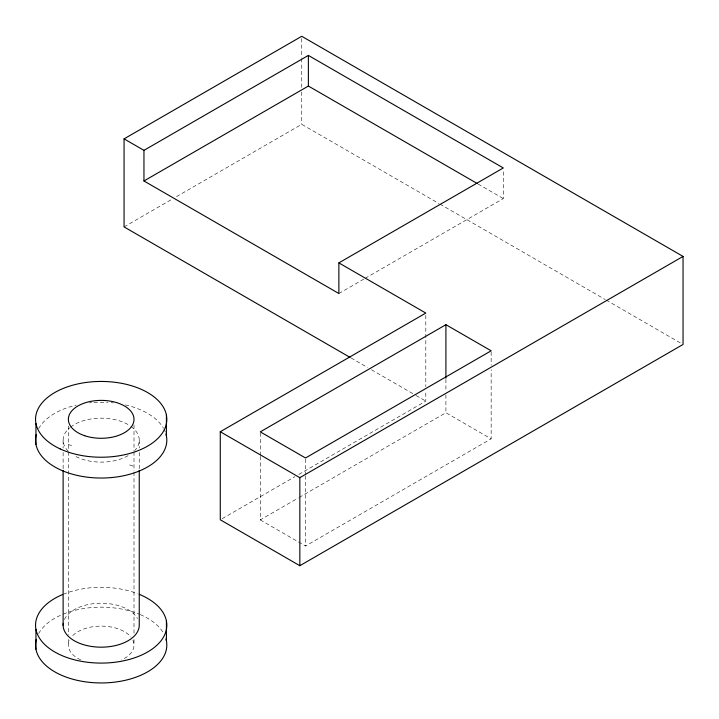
<?xml version="1.0" encoding="UTF-8"?>
<svg xmlns="http://www.w3.org/2000/svg" width="719" height="719" viewBox="0 0 719 719"><rect width="100%" height="100%" fill="white"/><g stroke="black" fill="none" stroke-linecap="round" stroke-linejoin="round"><path stroke-width="0.54" stroke-dasharray="3.6 2.7" d="M124.063 226.907L172.614 198.875M176.497 196.638L301.746 124.324L438.896 203.504M338.874 293.514L364.173 278.909M365.144 278.343L503.3 198.579L503.3 170.142M222.216 518.66L294.925 476.679M298.807 474.441L425.81 401.121L425.81 391.091M260.278 456.385L260.278 519.909L298.187 498.024M299.158 497.458L445.915 412.724L491.149 438.842L491.149 369.746M260.278 519.909L305.512 546.018L491.149 438.842M68.215 444.468L72.763 445.978M129.6 464.923L134.147 466.442M478.081 184.019L503.3 198.579M439.875 204.07L605.236 299.535M606.207 300.102L681.109 343.34M351.097 357.981L367.589 367.508M371.471 369.746L415.133 394.956M416.103 395.513L425.81 401.121M491.149 351.915L491.149 365.288M445.915 379.299L445.915 390.435M445.915 394.893L445.915 412.724M425.81 315.308L425.81 386.633M305.512 459.09L305.512 474.693M305.512 475.807L305.512 546.018M301.746 38.511L301.746 57.457M301.746 58.572L301.746 87.547M301.746 92.005L301.746 124.324M260.278 432.982L260.278 455.271M139.252 440.145L139.252 447.991M139.252 452.476L139.252 469.3M134.004 424.947L134.004 450.777M134.004 451.9L134.004 470.99M134.004 472.113L134.004 633.825M134.004 639.443L134.004 645.06M68.368 426.07L68.368 450.777M68.368 451.9L68.368 634.949M68.368 639.443L68.368 645.06M63.119 440.145L63.119 447.991M63.119 452.476L63.119 469.3M132.88 640.153A32.813 18.946 0 0 1 121.646 659.871M80.717 659.871A32.813 18.946 0 0 1 69.482 640.153M72.763 635.587A32.813 18.946 0 0 1 102.61 626.132A32.813 18.946 0 0 1 130.921 637.043M38.646 633.556A65.636 37.891 0 0 1 62.292 614.529M63.209 614.152A65.636 37.891 0 0 1 139.261 614.197M140.259 614.61A65.636 37.891 0 0 1 163.474 633.124M63.209 594.289A65.636 37.891 0 0 1 137.23 593.534M38.646 428.641A65.636 37.891 0 0 1 76.25 405.094M89.426 402.865A65.636 37.891 0 0 1 91.681 402.649M93.937 402.478A65.636 37.891 0 0 1 107.895 402.451M111.068 402.685A65.636 37.891 0 0 1 113.314 402.901M125.43 404.932A65.636 37.891 0 0 1 163.474 428.209M163.995 429.162A65.636 37.891 0 0 1 165.298 432.056M64.413 619.508A38.071 21.974 0 0 1 100.354 603.223A38.071 21.974 0 0 1 137.491 618.592M130.939 426.439A38.071 21.974 0 0 1 134.947 450.301M128.099 455.684A38.071 21.974 0 0 1 74.264 455.684M68.215 451.128A38.071 21.974 0 0 1 69.725 427.769M70.552 427.095A38.071 21.974 0 0 1 130.031 425.801"/><path stroke-width="1.08" d="M350.126 357.424L124.063 226.907L124.063 138.866L301.746 36.283L683.05 256.422L683.05 344.464L299.841 565.709L220.275 519.774L220.275 431.742L425.81 313.08L338.874 262.884L338.874 293.514L143.953 180.972L143.953 150.352L308.379 55.417L503.3 167.958L338.874 262.884M143.953 180.972L308.379 86.046L477.119 183.462M445.915 324.691L260.278 431.867L305.512 457.976L491.149 350.8L445.915 324.691L445.915 378.185M220.275 431.742L299.841 477.668L683.05 256.422M124.063 138.866L143.953 150.352M308.379 55.417L308.379 86.046M299.841 477.668L299.841 565.709M166.413 415.151L166.413 435.957M166.413 621.018L166.413 640.872M139.252 470.424L139.252 625.197A38.071 21.974 0 0 1 99.528 647.154A38.071 21.974 0 0 1 63.263 623.292M63.119 470.424L63.119 625.197M35.95 423.518L35.95 444.324M35.95 629.377L35.95 649.239M139.261 594.334A65.636 37.891 0 0 1 150.316 650.327A65.636 37.891 0 0 1 52.721 650.749A65.636 37.891 0 0 1 62.292 594.676M165.945 434.006A65.636 37.891 0 0 1 101.559 478.036A65.636 37.891 0 0 1 36.301 434.438M165.945 638.921A65.636 37.891 0 0 1 101.559 682.951A65.636 37.891 0 0 1 36.301 639.353M84.77 435.741A32.813 18.946 0 0 0 134.004 419.339A32.813 18.946 0 0 0 84.77 402.928A32.813 18.946 0 0 0 84.77 435.741M60.18 448.926A65.636 37.891 0 0 0 166.071 425.046A65.636 37.891 0 0 0 77.301 384.045A65.636 37.891 0 0 0 60.18 448.926"/></g></svg>
